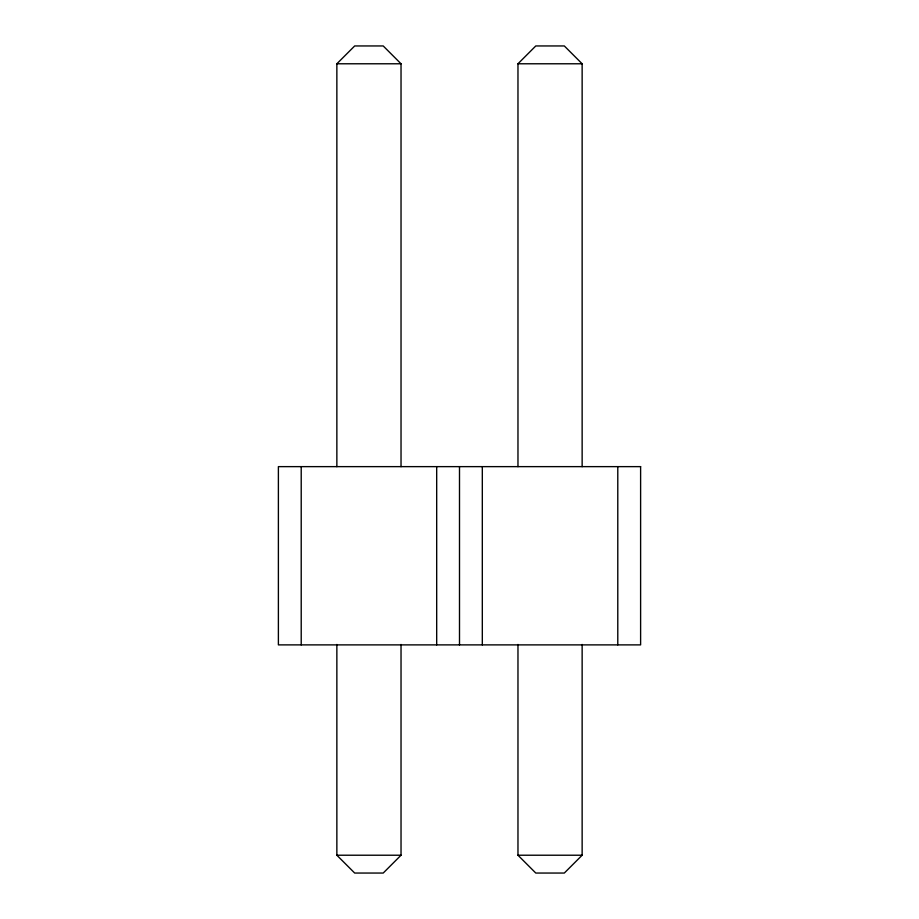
<?xml version="1.0" encoding="UTF-8"?>
<svg xmlns="http://www.w3.org/2000/svg" width="919" height="919" viewBox="0 0 919 919"><rect width="100%" height="100%" fill="white"/><g stroke="black" fill="none" stroke-linecap="round" stroke-linejoin="round"><path stroke-width="1.38" d="M336.859 466.668L336.859 63.779L354.688 45.95L383.212 45.95L401.029 63.779L401.029 466.668M517.971 466.668L517.971 63.779L535.788 45.95L564.312 45.95L582.141 63.779L582.141 466.668M401.029 644.46L401.029 855.221L383.212 873.05L354.688 873.05L336.859 855.221L336.859 644.46M582.141 644.46L582.141 855.221L564.312 873.05L535.788 873.05L517.971 855.221L517.971 644.46M336.859 63.779L401.029 63.779M517.971 63.779L582.141 63.779M336.859 855.221L401.029 855.221M517.971 855.221L582.141 855.221M617.786 466.634L617.786 644.885M482.314 466.634L482.314 644.885M459.5 466.634L459.5 644.885M436.686 466.634L436.686 644.885M301.214 466.634L301.214 644.885M640.612 466.634L278.388 466.634L278.388 644.885L640.612 644.885L640.612 466.634"/></g></svg>
